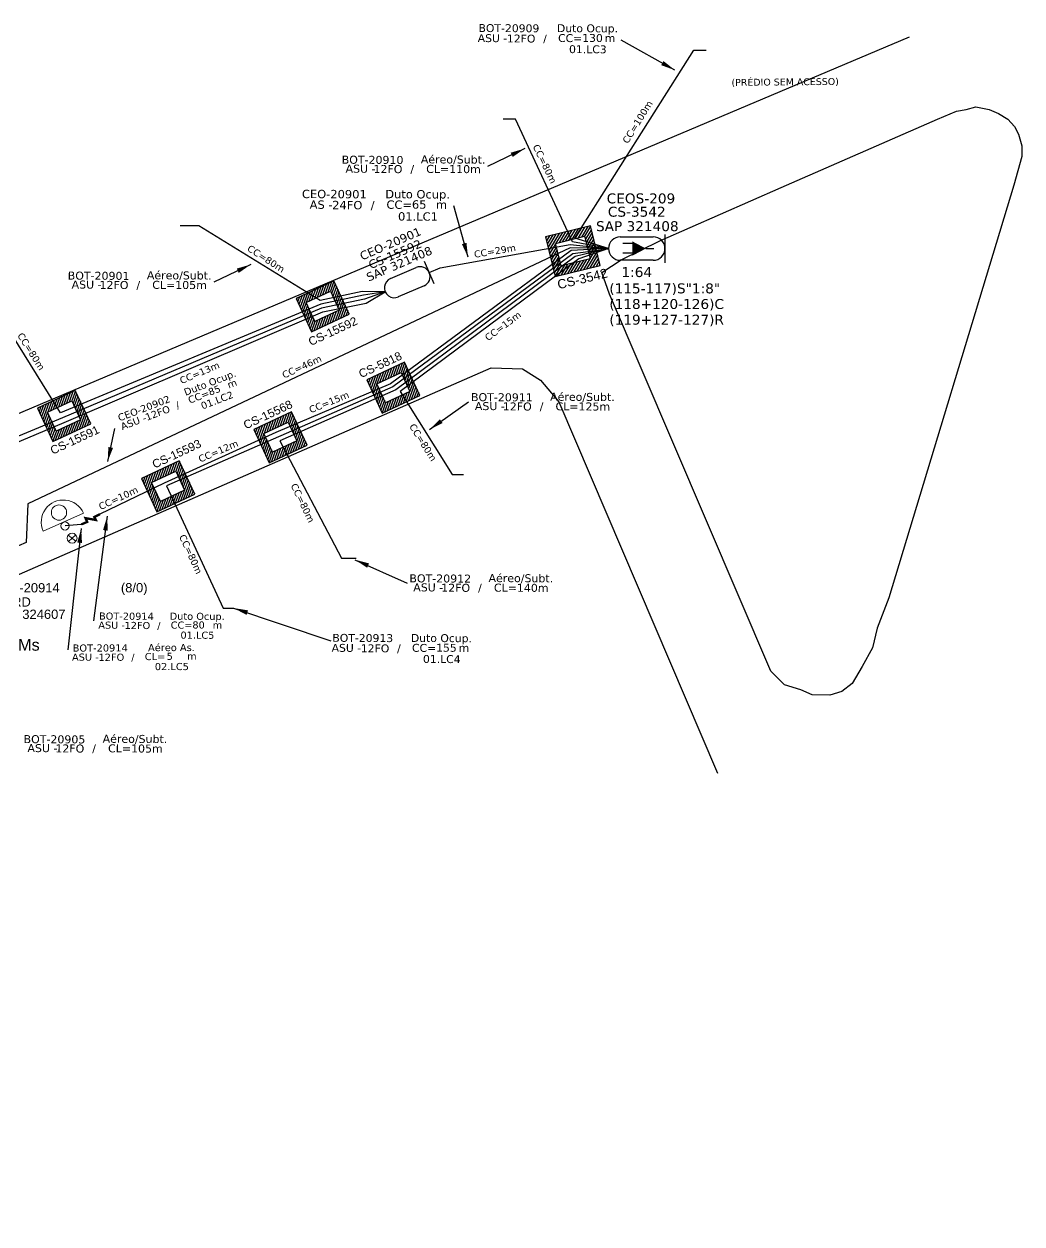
# Model space of a CAD drawing. Extents: x -89 to 749, y 705 to 1299.
# Drawn here: x 45.7 to 184.4, y 805.8 to 972.6 of the extents above; entities that cross this region are included whole.
import ezdxf
from ezdxf.enums import TextEntityAlignment as Align

# ---------------------------------------------------------------- set-up
doc = ezdxf.new("R2010")
doc.units = 0
doc.linetypes.add('PHANTOM2', pattern=[1.25, 0.625, -0.125, 0.125, -0.125, 0.125, -0.125])
for name, color, linetype in [('10.1-Caixas Subterrâneas', 5, 'Continuous'), ('10.4-Postes', 1, 'Continuous'), ('20.4-CEOS', 1, 'Continuous'), ('20.5-CEO', 1, 'Continuous'), ('CAP a instalar', 1, 'Continuous'), ('label_cabos', 7, 'Continuous'), ('Legenda', 1, 'Continuous'), ('MUB', 252, 'Continuous'), ('Subida Lateral', 5, 'Continuous')]:
    doc.layers.add(name, color=color, linetype=linetype)
for name, color, linetype, lineweight in [("20.0-LEGENDA DOS CDO'S", 1, 'Continuous', 0), ('20.2-CDO_POSTE', 1, 'Continuous', 5), ('Postes', 1, 'Continuous', 0)]:
    doc.layers.add(name, color=color, linetype=linetype, lineweight=lineweight)
doc.layers.add('Comprimeto de lance', color=7, linetype='Continuous', true_color=0xf9f9f9)
doc.layers.add('EXTRA', color=50, linetype='Continuous', plot=False)
doc.styles.add('ARIAL', font='arial.ttf')
doc.styles.add('DIGICADE', font='arial.ttf')
doc.styles.add('siredit', font='verdana.ttf')
doc.linetypes.add('FENCELINE1', pattern='A,0.25,-0.1,[133,ltypeshp.shx,S=0.1,R=0,X=-0.1,Y=0],-0.1,1', length=1.45)
doc.dimstyles.new('CC', dxfattribs={"dimtxt": 1, "dimasz": 2, "dimexe": 0.18, "dimexo": 0.0625, "dimgap": 0.09, "dimtad": 0, "dimdec": 0, "dimrnd": 1, "dimzin": 0, "dimdsep": 46, "dimtxsty": 'siredit', "dimblk": 'NONE', "dimcen": 0, "dimse1": 1, "dimse2": 1, "dimsd1": 1, "dimsd2": 1, "dimclrt": 7, "dimadec": 0, "dimazin": 0, "dimtfac": 1, "dimtdec": 0, "dimtofl": 0, "dimtmove": 0, "dimatfit": 3, "dimfxl": 0, "dimtolj": 1, "dimtzin": 0, "dimarcsym": 0})

# ---------------------------------------------------------------- blocks, each defined once
blk = doc.blocks.new('*U64')
at = {"layer": '20.4-CEOS', "color": 7, "style": 'siredit'}
for tag, p in [('FIBRAS_SPLITTER', (0, 0)), ('FIBRAS_TOP_C', (0, -4.13)), ('RESERVA_FINAIS', (0, -5.46))]:
    blk.add_attdef(tag, p, '', height=1.01, dxfattribs=at)
for tag, p, flags in [('ID_ATIVIDADE', (0, -6.77), 3), ('FATOR', (0, -8.09), 1), ('QTDE', (0, -9.4), 1), ('FID', (0, -10.71), 1)]:
    blk.add_attdef(tag, p, '', height=1.01, dxfattribs=dict(at, flags=flags))
blk = doc.blocks.new('*X58')
at = {"color": 0, "linetype": 'Continuous'}
for p, q in [((-1.25, 0.34099), (-0.49099, 1.1)), ((-1.25, 0.517767), (-0.667767, 1.1)), ((-1.25, 0.694544), (-0.844544, 1.1)), ((-1.25, 0.87132), (-1.02132, 1.1)), ((-1.25, 1.048097), (-1.198097, 1.1)), ((-0.789214, 0.625), (-0.314214, 1.1)), ((-0.612437, 0.625), (-0.137437, 1.1)), ((-0.43566, 0.625), (0.03934, 1.1)), ((-0.258883, 0.625), (0.216117, 1.1)), ((-0.082107, 0.625), (0.392893, 1.1)), ((0.09467, 0.625), (0.56967, 1.1)), ((0.271447, 0.625), (0.746447, 1.1)), ((0.448223, 0.625), (0.923223, 1.1)), ((0.625, 0.625), (1.1, 1.1)), ((0.801777, 0.625), (1.25, 1.073223)), ((0.8035, 0.449947), (1.25, 0.896447)), ((0.8035, 0.27317), (1.25, 0.71967)), ((-1.25, 0.164214), (-0.8035, 0.610714)), ((-1.25, -0.012563), (-0.8035, 0.433937)), ((-1.25, -0.18934), (-0.8035, 0.25716)), ((-1.25, -0.366117), (-0.8035, 0.080383)), ((0.8035, 0.096393), (1.25, 0.542893)), ((0.8035, -0.080383), (1.25, 0.366117)), ((0.8035, -0.25716), (1.25, 0.18934)), ((0.8035, -0.433937), (1.25, 0.012563)), ((-1.25, -0.542893), (-0.8035, -0.096393)), ((-1.25, -0.71967), (-0.8035, -0.27317)), ((-1.25, -0.896447), (-0.8035, -0.449947)), ((-1.25, -1.073223), (-0.801777, -0.625)), ((-1.1, -1.1), (-0.625, -0.625)), ((-0.923223, -1.1), (-0.448223, -0.625)), ((-0.746447, -1.1), (-0.271447, -0.625)), ((-0.56967, -1.1), (-0.09467, -0.625)), ((-0.392893, -1.1), (0.082107, -0.625)), ((-0.216117, -1.1), (0.258883, -0.625)), ((-0.03934, -1.1), (0.43566, -0.625)), ((0.137437, -1.1), (0.612437, -0.625)), ((0.314214, -1.1), (0.789214, -0.625)), ((0.49099, -1.1), (1.25, -0.34099)), ((0.667767, -1.1), (1.25, -0.517767)), ((0.8035, -0.610714), (1.25, -0.164214)), ((0.844544, -1.1), (1.25, -0.694544)), ((1.02132, -1.1), (1.25, -0.87132)), ((1.198097, -1.1), (1.25, -1.048097))]:
    blk.add_line(p, q, dxfattribs=at)
blk = doc.blocks.new('MANHOLE_MQ')
at = {"color": 0, "linetype": 'Continuous'}
for p, q in [((0.00000623, 0.00000569), (-0.00000627, 0.00000569)), ((-0.00000627, 0.00000569), (-0.00000627, -0.00000531)), ((-0.00000404, 0.00000331), (0.00000399, 0.00000331)), ((-0.00000404, -0.00000294), (-0.00000404, 0.00000331)), ((0.00000399, 0.00000331), (0.00000399, -0.00000294)), ((0.00000623, -0.00000531), (0.00000623, 0.00000569)), ((0.00000399, -0.00000294), (-0.00000404, -0.00000294)), ((0.00000399, -0.00000294), (0.00000399, -0.00000294)), ((-0.00000627, -0.00000531), (0.00000623, -0.00000531))]:
    blk.add_line(p, q, dxfattribs=at)
at = {"color": 0, "linetype": 'Continuous', "xscale": 5e-06, "yscale": 5e-06, "zscale": 1e-05}
blk.add_blockref('*X58', (-0.00000002, 0.00000019), dxfattribs=at)
blk = doc.blocks.new('pole_pole')
at = {"layer": 'Postes', "color": 1, "linetype": 'PHANTOM2'}
for points in [[(-0.0000079, 0.0000104), (0.0000075, -0.000002)], [(0.000007, 0.0000109), (-0.0000074, -0.0000025)]]:
    blk.add_lwpolyline(points, dxfattribs=at)
at = {"layer": 'Postes', "color": 1}
blk.add_circle((-0.0000002, 0.0000042), 0.00000987, dxfattribs=at)
blk = doc.blocks.new('*U68')
at = {"color": 0}
blk.add_line((2.14, -0.58), (-2.1, -0.68), dxfattribs=at)
for centre, radius in [((0, 0.38), 0.733), ((0.03, -1.03), 0.393)]:
    blk.add_circle(centre, radius, dxfattribs=at)
blk.add_arc((0.02, -0.63), 2.12, 1.3782, 181.3782, dxfattribs=at)
blk = doc.blocks.new('Inst CDOE-8 CAIXA DIST OPT CDOE 48F_8D C_SPL OPTAP')
at = {"layer": "20.0-LEGENDA DOS CDO'S", "color": 0}
for tag, p, style, flags in [('ID_ATIVIDADE', (0.12, 6.47), 'ARIAL', 3), ('FATOR', (7.92, 6.47), 'ARIAL', 1), ('QTDE', (0.23, -0.97), 'DIGICADE', 3)]:
    blk.add_attdef(tag, p, '', height=0.8, rotation=0.118, dxfattribs=dict(at, style=style, flags=flags))
at = {"layer": "20.0-LEGENDA DOS CDO'S", "color": 0, "style": 'ARIAL'}
for tag, p, height in [('FID', (0.12, 5.25), 0.8), ('FIBRAS_UTILIZADAS', (2.38, 5.26), 0.8), ('CORDOALHA', (0.12, 4.02), 0.8), ('SAP', (0.12, 2.96), 0.8), ('1:XX', (-0.01, 1.7), 0.8), ('UMS', (0.14, 0.22), 1)]:
    blk.add_attdef(tag, p, '', height=height, rotation=0.118, dxfattribs=at)
blk = doc.blocks.new('LEGENDA DOS CABOS')
at = {"layer": 'EXTRA', "color": 0, "style": 'siredit'}
for tag, p in [('ID', (4.6, 0.97)), ('XX', (9.03, 0.97))]:
    blk.add_attdef(tag, text='', height=0.48, rotation=359.69, dxfattribs=at).set_placement(p, align=Align.MIDDLE_CENTER)
at = {"layer": 'Legenda', "color": 0, "style": 'siredit'}
for tag, p in [('TIPO_CABO', (1.31, 0)), ('CABO', (4.69, -0.05)), ('/', (6.81, -0.05)), ('METROS', (10.03, -0.05))]:
    blk.add_attdef(tag, text='', height=0.8, rotation=359.69, dxfattribs=at).set_placement(p, align=Align.MIDDLE_CENTER)
blk = doc.blocks.new('_None')
blk = doc.blocks.new('Inst CB DT OCUP CFOA-SM-ASU-120-S-12')
at = {"layer": 'label_cabos', "color": 0, "style": 'siredit'}
for tag, flags, p in [('ID_ATIVIDADE', 3, (1.31, 2.67)), ('FATOR', 1, (11.56, 2.55))]:
    blk.add_attdef(tag, text='', height=1, rotation=359.69, dxfattribs=dict(at, flags=flags)).set_placement(p, align=Align.MIDDLE_CENTER)
for tag, p in [('DESTINO_CABO', (3.13, 1.26)), ('TIPO_CABO', (13.11, 1.24)), ('TIPO_CABO', (1.26, 0)), ('CABO', (4.69, -0.05)), ('/', (7.71, -0.05)), ('LANCE', (10.91, 0)), ('UND', (15.96, 0)), ('FID', (13.15, -1.41))]:
    blk.add_attdef(tag, text='', height=1, rotation=359.69, dxfattribs=at).set_placement(p, align=Align.MIDDLE_CENTER)
blk.add_attdef('QTDE', (12.43, -0.47), '', height=1, rotation=359.69, dxfattribs=at)
blk = doc.blocks.new('Inst CB DT OCUP CFOA-SM-AS-80-TS-24')
at = {"layer": 'label_cabos', "color": 0, "style": 'siredit'}
for tag, flags, p in [('ID_ATIVIDADE', 3, (1.31, 2.67)), ('FATOR', 1, (11.56, 2.55))]:
    blk.add_attdef(tag, text='', height=1, rotation=359.69, dxfattribs=dict(at, flags=flags)).set_placement(p, align=Align.MIDDLE_CENTER)
for tag, p in [('DESTINO_CABO', (3.13, 1.26)), ('TIPO_CABO', (13.11, 1.24)), ('TIPO_CABO', (1.76, 0)), ('CABO', (4.69, -0.05)), ('/', (7.71, -0.05)), ('LANCE', (10.91, 0)), ('UND', (15.96, 0)), ('FID', (13.15, -1.41))]:
    blk.add_attdef(tag, text='', height=1, rotation=359.69, dxfattribs=at).set_placement(p, align=Align.MIDDLE_CENTER)
blk.add_attdef('QTDE', (12.43, -0.47), '', height=1, rotation=359.69, dxfattribs=at)
blk = doc.blocks.new('Inst CB AS CFOA-SM-ASU-120-S-12')
at = {"layer": 'label_cabos', "color": 0, "style": 'siredit'}
for tag, flags, p in [('ID_ATIVIDADE', 3, (1.31, 2.67)), ('FATOR', 1, (11.56, 2.55))]:
    blk.add_attdef(tag, text='', height=1, rotation=359.69, dxfattribs=dict(at, flags=flags)).set_placement(p, align=Align.MIDDLE_CENTER)
for tag, p in [('DESTINO_CABO', (3.13, 1.26)), ('TIPO_CABO', (13.11, 1.24)), ('TIPO_CABO', (1.26, 0)), ('CABO', (4.69, -0.05)), ('/', (7.71, -0.05)), ('LANCE', (10.81, 0)), ('UND', (15.96, 0)), ('FID', (13.15, -1.41))]:
    blk.add_attdef(tag, text='', height=1, rotation=359.69, dxfattribs=at).set_placement(p, align=Align.MIDDLE_CENTER)
blk.add_attdef('QTDE', (12.43, -0.47), '', height=1, rotation=359.69, dxfattribs=at)

msp = doc.modelspace()

# ---------------------------------------------------------------- linework, layer by layer
at = {"layer": '20.4-CEOS', "color": 5}
for p, q in [((128.61, 942.98), (133.19, 942.98)), ((133.19, 939.72), (128.61, 939.72))]:
    msp.add_line(p, q, dxfattribs=at)
for points in [[(134.82, 943.32), (134.82, 939.38)], [(130.36, 942.06), (128.97, 942.06)], [(132.16, 941.35), (133.26, 941.35)], [(130.36, 940.7), (128.97, 940.7)]]:
    msp.add_lwpolyline(points, dxfattribs=at)
msp.add_lwpolyline([(132.16, 941.35, 0, 2.01, 0), (130.27, 941.35, 2.01, 2.01, 0)], format="xyseb", dxfattribs=at)
for centre, start, end in [((128.61, 941.35), 90, 270), ((133.19, 941.35), 270, 90)]:
    msp.add_arc(centre, 1.63, start, end, dxfattribs=at)
at = {"layer": '20.5-CEO', "color": 7}
for p, q in [((96.65, 937.17), (100.23, 938.72)), ((101.33, 936.17), (97.76, 934.62))]:
    msp.add_line(p, q, dxfattribs=at)
msp.add_lwpolyline([(102.72, 936.46), (101.39, 939.53)], dxfattribs=at)
for centre, start, end in [((100.78, 937.44), 293.3994, 113.3994), ((97.21, 935.9), 113.3994, 293.3994)]:
    msp.add_arc(centre, 1.39, start, end, dxfattribs=at)
at = {"layer": 'CAP a instalar', "color": 7, "linetype": 'FENCELINE1', "ltscale": 2}
for points in [[(126.98, 941.35), (122.27, 942.8), (138.82, 968.92), (140.55, 968.92)], [(126.98, 941.35), (121.78, 941.07), (96.65, 922.53), (80.72, 915.76), (65.22, 908.74), (56.29, 904.42)], [(126.98, 941.28), (122.02, 940.61), (97.02, 922.14), (65.55, 908.35), (73.43, 891.38), (74.87, 891.38)], [(102.05, 938), (103.58, 938.66), (121.62, 941.91), (126.98, 941.35)], [(53.69, 903), (51.44, 902.8)]]:
    msp.add_lwpolyline(points, dxfattribs=at)
at = {"layer": 'CAP a instalar', "color": 252, "linetype": 'FENCELINE1', "ltscale": 2}
for points in [[(126.98, 941.35), (121.96, 942.28), (114.04, 959.34), (112.34, 959.33)], [(95.93, 935.35), (92.74, 935.4), (86.9, 934.14), (70.02, 944.51), (67.45, 944.51)], [(126.98, 941.35), (122.33, 940.23), (97.41, 921.72), (81.28, 914.63), (89.88, 898.31), (91.9, 898.31)], [(126.98, 941.35), (122.83, 939.9), (98, 921.48), (105.22, 909.93), (106.8, 909.93)], [(-48.62, 900.37), (-46.27, 900.37), (-31.99, 883.02), (13.14, 901.09), (51.3, 917.19), (87.29, 932.56), (93.3, 933.75), (95.93, 935.35)], [(95.93, 935.35), (93.08, 934.32), (87.1, 933.07), (51.07, 917.81), (12.82, 901.87), (-0.32, 918.43), (-2.3, 918.43)], [(95.93, 935.35), (92.93, 934.85), (86.98, 933.6), (50.79, 918.5), (40.78, 934.64), (38.96, 934.64)]]:
    msp.add_lwpolyline(points, dxfattribs=at)
at = {"layer": 'CAP a instalar', "color": 5, "linetype": 'FENCELINE1', "ltscale": 2}
msp.add_lwpolyline([(126.98, 941.35), (121.66, 941.46), (46.25, 905.88), (46.06, 900.5), (44.99, 900.04)], dxfattribs=at)
at = {"layer": 'MUB', "color": 4}
for points in [[(-38.69, 799.49), (-69.49, 870.03), (168.82, 970.76)], [(150.96, 949.84), (172.71, 959.35), (175.33, 960.46), (176.69, 960.66), (178, 961.07), (179.89, 960.66), (181.15, 960.12), (182.45, 959.33), (183.38, 958.33), (183.94, 957.25), (184.43, 955.61), (184.4, 954.15), (183.28, 950.15), (165.92, 892.81), (164.31, 888.6), (163.65, 885.86)], [(163.65, 885.86), (162.24, 883.27), (160.85, 880.87), (159.39, 879.79), (157.72, 879.28), (155.27, 879.32), (153.7, 880), (151.45, 880.71), (149.55, 882.6), (127.11, 935.03), (126.06, 938.01), (128.71, 939.77), (134.1, 942.44), (150.96, 949.84)], [(-20.5, 803.65), (-43.52, 855.53), (-42.49, 857.38), (-40.49, 858.64), (110.66, 924.75), (115.03, 924.62), (117.53, 923.04), (120.05, 920.03), (142.1, 868.42)]]:
    msp.add_lwpolyline(points, dxfattribs=at)
at = {"layer": 'Subida Lateral', "color": 5, "const_width": 0.322}
msp.add_lwpolyline([(53.69, 903), (54.53, 903.35), (54.28, 903.88), (55.72, 903.62), (55.51, 904.04), (56.29, 904.42)], dxfattribs=at)

# ---------------------------------------------------------------- block references
at = {"layer": '10.1-Caixas Subterrâneas', "color": 30}
for p, xscale, yscale, zscale, rotation in [((121.98, 941.09), 515134.9777933588, 515134.9777933587, 515134.9777933587, 193.7472416184265), ((87.2, 933.4), 463621.4800140227, 463621.4800140227, 463621.4800140227, 205.0462007797067), ((97.02, 922.08), 463621.4800140227, 463621.4800140227, 463621.4800140227, 205.0462007797067), ((51.26, 918.16), 463621.4800140227, 463621.4800140227, 463621.4800140227, 205.0462007797067), ((81.32, 915.2), 463621.4800140227, 463621.4800140227, 463621.4800140227, 205.0462007797067), ((65.72, 908.38), 463621.4800140227, 463621.4800140227, 463621.4800140227, 205.0462007797067)]:
    msp.add_blockref('MANHOLE_MQ', p, dxfattribs=dict(at, xscale=xscale, yscale=yscale, zscale=zscale, rotation=rotation))
at = {"layer": '10.4-Postes', "color": 1, "xscale": 69272.79608901135, "yscale": 69272.79608901135, "zscale": 69272.79608901135}
msp.add_blockref('pole_pole', (52.44, 900.8), dxfattribs=at)
at = {"layer": "20.0-LEGENDA DOS CDO'S", "color": 7, "lineweight": 0}
ref = msp.add_blockref('Inst CDOE-8 CAIXA DIST OPT CDOE 48F_8D C_SPL OPTAP', (41.2, 885.09), dxfattribs=dict(at, xscale=1.610866248072069, yscale=1.610866248072069, zscale=1.610866248072069))
ref.add_attrib('FID', 'BOT-20914', (41.39, 893.54), dxfattribs={"color": 0, "height": 1.289, "rotation": 0.118, "style": 'ARIAL'})
ref.add_attrib('CORDOALHA', 'CORD', (41.39, 891.57), dxfattribs={"color": 0, "height": 1.289, "rotation": 0.118, "style": 'ARIAL'})
ref.add_attrib('SAP', 'SAP 324607', (41.4, 889.86), dxfattribs={"color": 0, "height": 1.289, "rotation": 0.118, "style": 'ARIAL'})
ref.add_attrib('1:XX', '1:64', (41.18, 887.83), dxfattribs={"color": 0, "height": 1.289, "rotation": 0.118, "style": 'ARIAL'})
ref.add_attrib('UMS', '4 UMs', (41.42, 885.44), dxfattribs={"color": 0, "height": 1.611, "rotation": 0.118, "style": 'ARIAL'})
ref.add_attrib('FIBRAS_UTILIZADAS', '(8/0)', dxfattribs={"color": 0, "height": 1.289, "rotation": 0.118, "style": 'ARIAL'}).set_placement((62.91, 893.57), align=Align.RIGHT)
at = {"layer": '20.2-CDO_POSTE', "color": 7, "xscale": -1.449779623264862, "yscale": 1.449779623264863, "zscale": 1.449779623264862, "rotation": 25.56501969607952}
msp.add_blockref('*U68', (50.84, 904.16), dxfattribs=at)
at = {"layer": '20.4-CEOS', "color": 5, "lineweight": 0}
ref = msp.add_blockref('*U64', (127.08, 935.12), dxfattribs=dict(at, xscale=1.369236310861259, yscale=1.369236310861259, zscale=1.369236310861259))
ref.add_attrib('FIBRAS_SPLITTER', '(115-117)S"1:8"', (127.08, 935.12), dxfattribs={"color": 7, "height": 1.3825, "style": 'siredit'})
ref.add_attrib('FIBRAS_TOP_C', '(118+120-126)C', (127.08, 932.95), dxfattribs={"color": 1, "height": 1.3825, "style": 'siredit'})
ref.add_attrib('RESERVA_FINAIS', '(119+127-127)R', (127.08, 930.77), dxfattribs={"color": 5, "height": 1.3825, "style": 'siredit'})
at = {"layer": 'label_cabos', "color": 0, "lineweight": 0}
ref = msp.add_blockref('Inst CB DT OCUP CFOA-SM-ASU-120-S-12', (109.69, 970.6), dxfattribs=dict(at, xscale=1.095389048689007, yscale=1.095389048689007, zscale=1.095389048689007))
ref.add_attrib('DESTINO_CABO', 'BOT-20909', dxfattribs={"color": 0, "height": 1.095, "rotation": 359.69, "style": 'siredit'}).set_placement((113.13, 971.98), align=Align.MIDDLE_CENTER)
ref.add_attrib('CABO', '12FO', dxfattribs={"color": 0, "height": 1.095, "rotation": 359.69, "style": 'siredit'}).set_placement((114.83, 970.54), align=Align.MIDDLE_CENTER)
ref.add_attrib('TIPO_CABO', 'Duto Ocup.', dxfattribs={"color": 0, "height": 1.095, "rotation": 359.69, "style": 'siredit'}).set_placement((124.05, 971.96), align=Align.MIDDLE_CENTER)
ref.add_attrib('/', '/', dxfattribs={"color": 0, "height": 1.1, "rotation": 359.69, "style": 'siredit'}).set_placement((118.14, 970.54), align=Align.MIDDLE_CENTER)
ref.add_attrib('TIPO_CABO', 'ASU - ', dxfattribs={"color": 0, "height": 1.095, "rotation": 359.69, "style": 'siredit'}).set_placement((111.08, 970.59), align=Align.MIDDLE_CENTER)
ref.add_attrib('FID', '01.LC3', dxfattribs={"color": 0, "height": 1.095, "rotation": 359.69, "style": 'siredit'}).set_placement((124.1, 969.05), align=Align.MIDDLE_CENTER)
ref.add_attrib('LANCE', 'CC=', dxfattribs={"color": 0, "height": 1.095, "rotation": 359.69, "style": 'siredit'}).set_placement((121.64, 970.6), align=Align.MIDDLE_CENTER)
ref.add_attrib('QTDE', '130', (123.31, 970.08), dxfattribs={"color": 0, "height": 1.095, "rotation": 359.69, "style": 'siredit'})
ref.add_attrib('UND', 'm', dxfattribs={"color": 0, "height": 1.1, "rotation": 359.69, "style": 'siredit'}).set_placement((127.18, 970.6), align=Align.MIDDLE_CENTER)
ref = msp.add_blockref('LEGENDA DOS CABOS', (89.46, 951.87), dxfattribs=dict(at, xscale=1.112162193497058, yscale=1.112162193497058, zscale=1.112162193497058))
ref.add_attrib('ID', 'BOT-20910', dxfattribs={"color": 0, "height": 1.112, "rotation": 359.69, "style": 'siredit'}).set_placement((94.18, 953.68), align=Align.MIDDLE_CENTER)
ref.add_attrib('CABO', '12FO', dxfattribs={"color": 0, "height": 1.112, "rotation": 359.69, "style": 'siredit'}).set_placement((96.32, 952.4), align=Align.MIDDLE_CENTER)
ref.add_attrib('METROS', 'CL=110m', dxfattribs={"color": 0, "height": 1.112, "rotation": 359.69, "style": 'siredit'}).set_placement((105.43, 952.4), align=Align.MIDDLE_CENTER)
ref.add_attrib('XX', 'Aéreo/Subt.', dxfattribs={"color": 0, "height": 1.1122, "rotation": 359.69, "style": 'siredit'}).set_placement((105.38, 953.73), align=Align.MIDDLE_CENTER)
ref.add_attrib('/', '/', dxfattribs={"color": 0, "height": 1.11, "rotation": 359.69, "style": 'siredit'}).set_placement((99.69, 952.4), align=Align.MIDDLE_CENTER)
ref.add_attrib('TIPO_CABO', 'ASU -', dxfattribs={"color": 0, "height": 1.112, "rotation": 359.69, "style": 'siredit'}).set_placement((92.51, 952.45), align=Align.MIDDLE_CENTER)
ref = msp.add_blockref('Inst CB DT OCUP CFOA-SM-AS-80-TS-24', (85.24, 947.45), dxfattribs=dict(at, xscale=1.15982369861189, yscale=1.15982369861189, zscale=1.15982369861189))
ref.add_attrib('DESTINO_CABO', 'CEO-20901', dxfattribs={"color": 0, "height": 1.16, "rotation": 359.69, "style": 'siredit'}).set_placement((88.87, 948.92), align=Align.MIDDLE_CENTER)
ref.add_attrib('CABO', '24FO', dxfattribs={"color": 0, "height": 1.16, "rotation": 359.69, "style": 'siredit'}).set_placement((90.67, 947.39), align=Align.MIDDLE_CENTER)
ref.add_attrib('TIPO_CABO', 'Duto Ocup.', dxfattribs={"color": 0, "height": 1.16, "rotation": 359.69, "style": 'siredit'}).set_placement((100.44, 948.9), align=Align.MIDDLE_CENTER)
ref.add_attrib('/', '/', dxfattribs={"color": 0, "height": 1.16, "rotation": 359.69, "style": 'siredit'}).set_placement((94.19, 947.39), align=Align.MIDDLE_CENTER)
ref.add_attrib('TIPO_CABO', 'AS - ', dxfattribs={"color": 0, "height": 1.16, "rotation": 359.69, "style": 'siredit'}).set_placement((87.28, 947.45), align=Align.MIDDLE_CENTER)
ref.add_attrib('FID', '01.LC1', dxfattribs={"color": 0, "height": 1.16, "rotation": 359.69, "style": 'siredit'}).set_placement((100.49, 945.81), align=Align.MIDDLE_CENTER)
ref.add_attrib('LANCE', 'CC=', dxfattribs={"color": 0, "height": 1.16, "rotation": 359.69, "style": 'siredit'}).set_placement((97.89, 947.45), align=Align.MIDDLE_CENTER)
ref.add_attrib('QTDE', '65', (99.65, 946.9), dxfattribs={"color": 0, "height": 1.16, "rotation": 359.69, "style": 'siredit'})
ref.add_attrib('UND', 'm', dxfattribs={"color": 0, "height": 1.16, "rotation": 359.69, "style": 'siredit'}).set_placement((103.76, 947.45), align=Align.MIDDLE_CENTER)
ref = msp.add_blockref('LEGENDA DOS CABOS', (51.4, 935.76), dxfattribs=dict(at, xscale=1.112162193497058, yscale=1.112162193497058, zscale=1.112162193497058))
ref.add_attrib('ID', 'BOT-20901', dxfattribs={"color": 0, "height": 1.112, "rotation": 359.69, "style": 'siredit'}).set_placement((56.11, 937.57), align=Align.MIDDLE_CENTER)
ref.add_attrib('CABO', '12FO', dxfattribs={"color": 0, "height": 1.112, "rotation": 359.69, "style": 'siredit'}).set_placement((58.25, 936.29), align=Align.MIDDLE_CENTER)
ref.add_attrib('METROS', 'CL=105m', dxfattribs={"color": 0, "height": 1.112, "rotation": 359.69, "style": 'siredit'}).set_placement((67.36, 936.29), align=Align.MIDDLE_CENTER)
ref.add_attrib('XX', 'Aéreo/Subt.', dxfattribs={"color": 0, "height": 1.1122, "rotation": 359.69, "style": 'siredit'}).set_placement((67.31, 937.62), align=Align.MIDDLE_CENTER)
ref.add_attrib('/', '/', dxfattribs={"color": 0, "height": 1.11, "rotation": 359.69, "style": 'siredit'}).set_placement((61.62, 936.29), align=Align.MIDDLE_CENTER)
ref.add_attrib('TIPO_CABO', 'ASU -', dxfattribs={"color": 0, "height": 1.112, "rotation": 359.69, "style": 'siredit'}).set_placement((54.44, 936.34), align=Align.MIDDLE_CENTER)
ref = msp.add_blockref('Inst CB DT OCUP CFOA-SM-ASU-120-S-12', (59.99, 916.86), dxfattribs=dict(at, xscale=0.9858501438201066, yscale=0.9858501438201065, zscale=0.9858501438201065, rotation=21.32946151527813))
ref.add_attrib('DESTINO_CABO', 'CEO-20902', dxfattribs={"color": 0, "height": 0.986, "rotation": 21.0195, "style": 'siredit'}).set_placement((62.41, 919.14), align=Align.MIDDLE_CENTER)
ref.add_attrib('CABO', '12FO', dxfattribs={"color": 0, "height": 0.986, "rotation": 21.0195, "style": 'siredit'}).set_placement((64.31, 918.49), align=Align.MIDDLE_CENTER)
ref.add_attrib('TIPO_CABO', 'Duto Ocup.', dxfattribs={"color": 0, "height": 0.986, "rotation": 21.0195, "style": 'siredit'}).set_placement((71.58, 922.7), align=Align.MIDDLE_CENTER)
ref.add_attrib('/', '/', dxfattribs={"color": 0, "height": 0.986, "rotation": 21.0195, "style": 'siredit'}).set_placement((67.09, 919.57), align=Align.MIDDLE_CENTER)
ref.add_attrib('TIPO_CABO', 'ASU - ', dxfattribs={"color": 0, "height": 0.986, "rotation": 21.0195, "style": 'siredit'}).set_placement((61.15, 917.3), align=Align.MIDDLE_CENTER)
ref.add_attrib('FID', '01.LC2', dxfattribs={"color": 0, "height": 0.986, "rotation": 21.0195, "style": 'siredit'}).set_placement((72.57, 920.27), align=Align.MIDDLE_CENTER)
ref.add_attrib('LANCE', 'CC=', dxfattribs={"color": 0, "height": 0.986, "rotation": 21.0195, "style": 'siredit'}).set_placement((70, 920.77), align=Align.MIDDLE_CENTER)
ref.add_attrib('QTDE', '85', (71.57, 920.88), dxfattribs={"color": 0, "height": 0.986, "rotation": 21.0195, "style": 'siredit'})
ref.add_attrib('UND', 'm', dxfattribs={"color": 0, "height": 0.986, "rotation": 21.0195, "style": 'siredit'}).set_placement((74.65, 922.58), align=Align.MIDDLE_CENTER)
ref = msp.add_blockref('LEGENDA DOS CABOS', (107.43, 918.87), dxfattribs=dict(at, xscale=1.112162193497058, yscale=1.112162193497058, zscale=1.112162193497058))
ref.add_attrib('ID', 'BOT-20911', dxfattribs={"color": 0, "height": 1.112, "rotation": 359.69, "style": 'siredit'}).set_placement((112.15, 920.68), align=Align.MIDDLE_CENTER)
ref.add_attrib('CABO', '12FO', dxfattribs={"color": 0, "height": 1.112, "rotation": 359.69, "style": 'siredit'}).set_placement((114.29, 919.4), align=Align.MIDDLE_CENTER)
ref.add_attrib('METROS', 'CL=125m', dxfattribs={"color": 0, "height": 1.112, "rotation": 359.69, "style": 'siredit'}).set_placement((123.4, 919.4), align=Align.MIDDLE_CENTER)
ref.add_attrib('XX', 'Aéreo/Subt.', dxfattribs={"color": 0, "height": 1.1122, "rotation": 359.69, "style": 'siredit'}).set_placement((123.35, 920.73), align=Align.MIDDLE_CENTER)
ref.add_attrib('/', '/', dxfattribs={"color": 0, "height": 1.11, "rotation": 359.69, "style": 'siredit'}).set_placement((117.66, 919.4), align=Align.MIDDLE_CENTER)
ref.add_attrib('TIPO_CABO', 'ASU -', dxfattribs={"color": 0, "height": 1.112, "rotation": 359.69, "style": 'siredit'}).set_placement((110.48, 919.45), align=Align.MIDDLE_CENTER)
ref = msp.add_blockref('LEGENDA DOS CABOS', (98.88, 893.67), dxfattribs=dict(at, xscale=1.112162193497058, yscale=1.112162193497058, zscale=1.112162193497058))
ref.add_attrib('ID', 'BOT-20912', dxfattribs={"color": 0, "height": 1.112, "rotation": 359.69, "style": 'siredit'}).set_placement((103.59, 895.49), align=Align.MIDDLE_CENTER)
ref.add_attrib('CABO', '12FO', dxfattribs={"color": 0, "height": 1.112, "rotation": 359.69, "style": 'siredit'}).set_placement((105.73, 894.2), align=Align.MIDDLE_CENTER)
ref.add_attrib('METROS', 'CL=140m', dxfattribs={"color": 0, "height": 1.112, "rotation": 359.69, "style": 'siredit'}).set_placement((114.84, 894.2), align=Align.MIDDLE_CENTER)
ref.add_attrib('XX', 'Aéreo/Subt.', dxfattribs={"color": 0, "height": 1.1122, "rotation": 359.69, "style": 'siredit'}).set_placement((114.79, 895.53), align=Align.MIDDLE_CENTER)
ref.add_attrib('/', '/', dxfattribs={"color": 0, "height": 1.11, "rotation": 359.69, "style": 'siredit'}).set_placement((109.1, 894.2), align=Align.MIDDLE_CENTER)
ref.add_attrib('TIPO_CABO', 'ASU -', dxfattribs={"color": 0, "height": 1.112, "rotation": 359.69, "style": 'siredit'}).set_placement((101.92, 894.25), align=Align.MIDDLE_CENTER)
ref = msp.add_blockref('Inst CB DT OCUP CFOA-SM-ASU-120-S-12', (56.88, 889.01), dxfattribs=dict(at, xscale=0.9858501438201065, yscale=0.9858501438201065, zscale=0.9858501438201065))
ref.add_attrib('DESTINO_CABO', 'BOT-20914', dxfattribs={"color": 0, "height": 0.986, "rotation": 359.69, "style": 'siredit'}).set_placement((59.97, 890.25), align=Align.MIDDLE_CENTER)
ref.add_attrib('CABO', '12FO', dxfattribs={"color": 0, "height": 0.986, "rotation": 359.69, "style": 'siredit'}).set_placement((61.5, 888.96), align=Align.MIDDLE_CENTER)
ref.add_attrib('TIPO_CABO', 'Duto Ocup.', dxfattribs={"color": 0, "height": 0.986, "rotation": 359.69, "style": 'siredit'}).set_placement((69.81, 890.23), align=Align.MIDDLE_CENTER)
ref.add_attrib('/', '/', dxfattribs={"color": 0, "height": 0.986, "rotation": 359.69, "style": 'siredit'}).set_placement((64.49, 888.96), align=Align.MIDDLE_CENTER)
ref.add_attrib('TIPO_CABO', 'ASU - ', dxfattribs={"color": 0, "height": 0.986, "rotation": 359.69, "style": 'siredit'}).set_placement((58.13, 889), align=Align.MIDDLE_CENTER)
ref.add_attrib('FID', '01.LC5', dxfattribs={"color": 0, "height": 0.986, "rotation": 359.69, "style": 'siredit'}).set_placement((69.84, 887.61), align=Align.MIDDLE_CENTER)
ref.add_attrib('LANCE', 'CC=', dxfattribs={"color": 0, "height": 0.986, "rotation": 359.69, "style": 'siredit'}).set_placement((67.64, 889.01), align=Align.MIDDLE_CENTER)
ref.add_attrib('QTDE', '80', (69.14, 888.54), dxfattribs={"color": 0, "height": 0.986, "rotation": 359.69, "style": 'siredit'})
ref.add_attrib('UND', 'm', dxfattribs={"color": 0, "height": 0.986, "rotation": 359.69, "style": 'siredit'}).set_placement((72.62, 889.01), align=Align.MIDDLE_CENTER)
ref = msp.add_blockref('Inst CB DT OCUP CFOA-SM-ASU-120-S-12', (89.39, 885.84), dxfattribs=dict(at, xscale=1.095389048689007, yscale=1.095389048689007, zscale=1.095389048689007))
ref.add_attrib('DESTINO_CABO', 'BOT-20913', dxfattribs={"color": 0, "height": 1.095, "rotation": 359.69, "style": 'siredit'}).set_placement((92.82, 887.22), align=Align.MIDDLE_CENTER)
ref.add_attrib('CABO', '12FO', dxfattribs={"color": 0, "height": 1.095, "rotation": 359.69, "style": 'siredit'}).set_placement((94.53, 885.78), align=Align.MIDDLE_CENTER)
ref.add_attrib('TIPO_CABO', 'Duto Ocup.', dxfattribs={"color": 0, "height": 1.095, "rotation": 359.69, "style": 'siredit'}).set_placement((103.75, 887.2), align=Align.MIDDLE_CENTER)
ref.add_attrib('/', '/', dxfattribs={"color": 0, "height": 1.1, "rotation": 359.69, "style": 'siredit'}).set_placement((97.84, 885.78), align=Align.MIDDLE_CENTER)
ref.add_attrib('TIPO_CABO', 'ASU - ', dxfattribs={"color": 0, "height": 1.095, "rotation": 359.69, "style": 'siredit'}).set_placement((90.78, 885.84), align=Align.MIDDLE_CENTER)
ref.add_attrib('FID', '01.LC4', dxfattribs={"color": 0, "height": 1.095, "rotation": 359.69, "style": 'siredit'}).set_placement((103.8, 884.29), align=Align.MIDDLE_CENTER)
ref.add_attrib('LANCE', 'CC=', dxfattribs={"color": 0, "height": 1.095, "rotation": 359.69, "style": 'siredit'}).set_placement((101.34, 885.84), align=Align.MIDDLE_CENTER)
ref.add_attrib('QTDE', '155', (103.01, 885.32), dxfattribs={"color": 0, "height": 1.095, "rotation": 359.69, "style": 'siredit'})
ref.add_attrib('UND', 'm', dxfattribs={"color": 0, "height": 1.1, "rotation": 359.69, "style": 'siredit'}).set_placement((106.88, 885.84), align=Align.MIDDLE_CENTER)
at = {"layer": 'label_cabos'}
ref = msp.add_blockref('Inst CB AS CFOA-SM-ASU-120-S-12', (53.23, 884.55), dxfattribs=dict(at, xscale=0.992293608812394, yscale=0.9922936088123941, zscale=0.9922936088123941, rotation=0.4634636605450999))
ref.add_attrib('DESTINO_CABO', 'BOT-20914', dxfattribs={"color": 0, "height": 0.992, "rotation": 0.1535, "style": 'siredit'}).set_placement((56.33, 885.83), align=Align.MIDDLE_CENTER)
ref.add_attrib('TIPO_CABO', 'Aéreo As.', dxfattribs={"color": 0, "height": 0.992, "rotation": 0.1535, "style": 'siredit'}).set_placement((66.23, 885.89), align=Align.MIDDLE_CENTER)
ref.add_attrib('CABO', '12FO', dxfattribs={"color": 0, "height": 0.992, "rotation": 0.1535, "style": 'siredit'}).set_placement((57.88, 884.54), align=Align.MIDDLE_CENTER)
ref.add_attrib('/', '/', dxfattribs={"color": 0, "height": 0.992, "rotation": 0.1535, "style": 'siredit'}).set_placement((60.88, 884.56), align=Align.MIDDLE_CENTER)
ref.add_attrib('TIPO_CABO', 'ASU - ', dxfattribs={"color": 0, "height": 0.992, "rotation": 0.1535, "style": 'siredit'}).set_placement((54.48, 884.56), align=Align.MIDDLE_CENTER)
ref.add_attrib('FID', '02.LC5', dxfattribs={"color": 0, "height": 0.992, "rotation": 0.1535, "style": 'siredit'}).set_placement((66.29, 883.25), align=Align.MIDDLE_CENTER)
ref.add_attrib('LANCE', 'CL=', dxfattribs={"color": 0, "height": 0.992, "rotation": 0.1535, "style": 'siredit'}).set_placement((63.95, 884.64), align=Align.MIDDLE_CENTER)
ref.add_attrib('QTDE', '5', (65.56, 884.18), dxfattribs={"color": 0, "height": 0.992, "rotation": 0.1535, "style": 'siredit'})
ref.add_attrib('UND', 'm', dxfattribs={"color": 0, "height": 0.992, "rotation": 0.1535, "style": 'siredit'}).set_placement((69.07, 884.68), align=Align.MIDDLE_CENTER)
at = {"layer": 'label_cabos', "color": 0, "lineweight": 0}
ref = msp.add_blockref('LEGENDA DOS CABOS', (45.25, 871.33), dxfattribs=dict(at, xscale=1.112162193497058, yscale=1.112162193497058, zscale=1.112162193497058))
ref.add_attrib('ID', 'BOT-20905', dxfattribs={"color": 0, "height": 1.112, "rotation": 359.69, "style": 'siredit'}).set_placement((49.97, 873.14), align=Align.MIDDLE_CENTER)
ref.add_attrib('CABO', '12FO', dxfattribs={"color": 0, "height": 1.112, "rotation": 359.69, "style": 'siredit'}).set_placement((52.11, 871.86), align=Align.MIDDLE_CENTER)
ref.add_attrib('METROS', 'CL=105m', dxfattribs={"color": 0, "height": 1.112, "rotation": 359.69, "style": 'siredit'}).set_placement((61.22, 871.86), align=Align.MIDDLE_CENTER)
ref.add_attrib('XX', 'Aéreo/Subt.', dxfattribs={"color": 0, "height": 1.1122, "rotation": 359.69, "style": 'siredit'}).set_placement((61.16, 873.19), align=Align.MIDDLE_CENTER)
ref.add_attrib('/', '/', dxfattribs={"color": 0, "height": 1.11, "rotation": 359.69, "style": 'siredit'}).set_placement((55.47, 871.86), align=Align.MIDDLE_CENTER)
ref.add_attrib('TIPO_CABO', 'ASU -', dxfattribs={"color": 0, "height": 1.112, "rotation": 359.69, "style": 'siredit'}).set_placement((48.3, 871.91), align=Align.MIDDLE_CENTER)

# ---------------------------------------------------------------- texts
at = {"color": 0, "lineweight": 0, "insert": (151.52, 964.42), "char_height": 0.9547, "width": 18.5324, "attachment_point": 5, "rotation": 0.5611, "style": 'siredit'}
msp.add_mtext('\\C1;\\A1;(PRÉDIO SEM ACESSO)', dxfattribs=at)
at = {"layer": '10.1-Caixas Subterrâneas', "color": 30, "style": 'ARIAL'}
for s, height, rotation, p in [('CS-3542', 1.289, 13.7472, (120.04, 935.68)), ('CS-15592', 1.16, 25.0462, (85.6, 927.79)), ('CS-5818', 1.16, 25.0462, (92.59, 923.32)), ('CS-15568', 1.16, 25.0462, (76.57, 916.2)), ('CS-15591', 1.16, 25.0462, (49.73, 912.68)), ('CS-15593', 1.16, 25.0462, (63.89, 910.75))]:
    msp.add_text(s, height=height, rotation=rotation, dxfattribs=at).set_placement(p)
at = {"layer": '20.4-CEOS', "color": 5, "lineweight": 0, "style": 'siredit'}
for s, p in [('CEOS-209', (131.48, 949.01)), ('CS-3542', (130.9, 947.16)), ('SAP 321408', (130.97, 945.15)), ('1:64', (130.9, 938.77))]:
    msp.add_text(s, height=1.382, dxfattribs=at).set_placement(p, align=Align.TOP_CENTER)
at = {"layer": '20.4-CEOS', "color": 7, "lineweight": 0, "style": 'siredit'}
msp.add_text('CEO-20901', height=1.171, rotation=23.3994, dxfattribs=at).set_placement((96.43, 942.56), align=Align.TOP_CENTER)
at = {"layer": '20.5-CEO', "color": 7, "lineweight": 0, "style": 'siredit'}
for s, p in [('CS-15592', (97.07, 941.11)), ('SAP 321408', (97.65, 939.77))]:
    msp.add_text(s, height=1.176, rotation=23.3994, dxfattribs=at).set_placement(p, align=Align.TOP_CENTER)
at = {"layer": 'Comprimeto de lance', "ltscale": 0.5, "width": 11.4553, "attachment_point": 5, "style": 'siredit'}
for s, insert, char_height, rotation in [('\\A1;CC=100m', (131.01, 958.94), 0.9547, 58.2808), ('\\A1;CC=80m', (118.11, 953.11), 0.955, 295.8769), ('\\A1;CC=80m', (79.38, 939.92), 0.955, 327.0993), ('\\A1;CC=29m', (111.18, 941), 0.955, 9.4466), ('\\A1;CC=15m', (112.3, 930.57), 0.955, 36.5341), ('\\A1;CC=80m', (46.73, 927.04), 0.955, 302.2966), ('\\A1;CC=46m', (84.35, 924.92), 0.955, 24.7222), ('\\A1;CC=13m', (70.14, 924.08), 0.955, 23.0042), ('\\A1;CC=15m', (88.13, 919.99), 0.955, 22.2063), ('\\A1;CC=80m', (101.19, 914.4), 0.955, 302.1788), ('\\A1;CC=12m', (72.74, 913.19), 0.955, 23.4517), ('\\A1;CC=10m', (58.85, 906.66), 0.955, 25.2337), ('\\A1;CC=80m', (84.47, 905.99), 0.955, 295.7745), ('\\A1;CC=80m', (68.91, 898.86), 0.955, 294.5544)]:
    msp.add_mtext(s, dxfattribs=dict(at, insert=insert, char_height=char_height, rotation=rotation))

# ---------------------------------------------------------------- leaders
at = {"layer": 'label_cabos'}
for points in [[(136.2, 966.15), (128.71, 970.32)], [(115.32, 955.24), (110.17, 952.77)], [(107.45, 940.13), (105.46, 947.27)], [(77.25, 939.13), (72.1, 936.66)], [(102.09, 916.2), (107.53, 920.05)], [(57.37, 911.75), (58.35, 916.33)], [(57.31, 904.16), (55.4, 889.61)], [(53.69, 902.45), (51.84, 885.58)], [(91.73, 898.1), (98.97, 894.85)], [(74.87, 891.38), (88.39, 886.84)]]:
    msp.add_leader(points, dimstyle='CC', override={"dimasz": 2, "dimgap": 0.09, "dimtad": 0}, dxfattribs=at)

doc.saveas('drawing.dxf')
